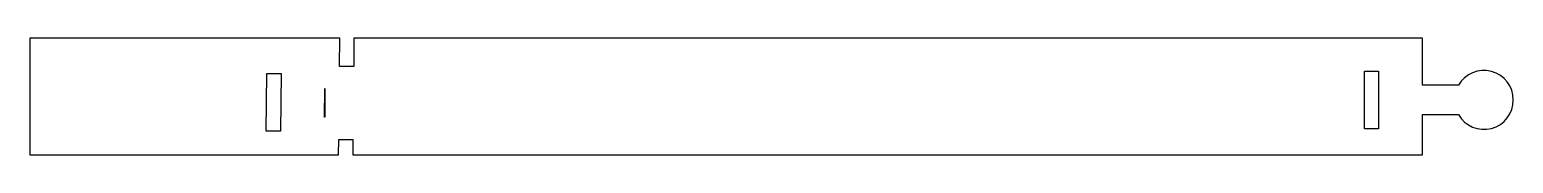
# Model space of a CAD drawing. Header units: millimetres. Extents: x -102 to 102, y -8 to 8.
import ezdxf

# ---------------------------------------------------------------- set-up
doc = ezdxf.new("R2010")
doc.units = ezdxf.units.MM
doc.layers.get('0').update_dxf_attribs({"linetype": 'CONTINUOUS'})

msp = doc.modelspace()

# ---------------------------------------------------------------- linework, layer by layer
for p, q in [((-59.54, 8.02), (-102.32, 8.02)), ((-102.32, 8.02), (-102.32, -8.03)), ((-59.58, 4.14), (-59.54, 8.02)), ((-57.59, 8.02), (-57.63, 4.12)), ((89.79, 8.02), (-57.59, 8.02)), ((89.79, 1.56), (89.79, 8.02)), ((-57.63, 4.12), (-59.58, 4.14)), ((-69.68, -4.76), (-69.59, 3.19)), ((-69.59, 3.19), (-67.64, 3.17)), ((-67.64, 3.17), (-67.73, -4.78)), ((81.79, 3.51), (83.74, 3.51)), ((81.79, -4.44), (81.79, 3.51)), ((83.74, 3.51), (83.74, -4.44)), ((-61.66, -2.84), (-61.62, 1.11)), ((-61.62, 1.11), (-61.59, 1.11)), ((-61.59, 1.11), (-61.59, -2.84)), ((94.75, 1.56), (89.79, 1.56)), ((-61.59, -2.84), (-61.66, -2.84)), ((89.79, -8.03), (89.79, -2.49)), ((89.79, -2.49), (94.75, -2.49)), ((-67.73, -4.78), (-69.68, -4.76)), ((-59.71, -8.03), (-59.69, -5.91)), ((-59.69, -5.91), (-57.74, -5.93)), ((-57.74, -5.93), (-57.76, -8.03)), ((83.74, -4.44), (81.79, -4.44)), ((-102.32, -8.03), (-59.71, -8.03)), ((-57.76, -8.03), (89.79, -8.03))]:
    msp.add_line(p, q)
msp.add_arc((98.26, -0.47), 4.06, -150.05, 150.05)

doc.saveas('drawing.dxf')
